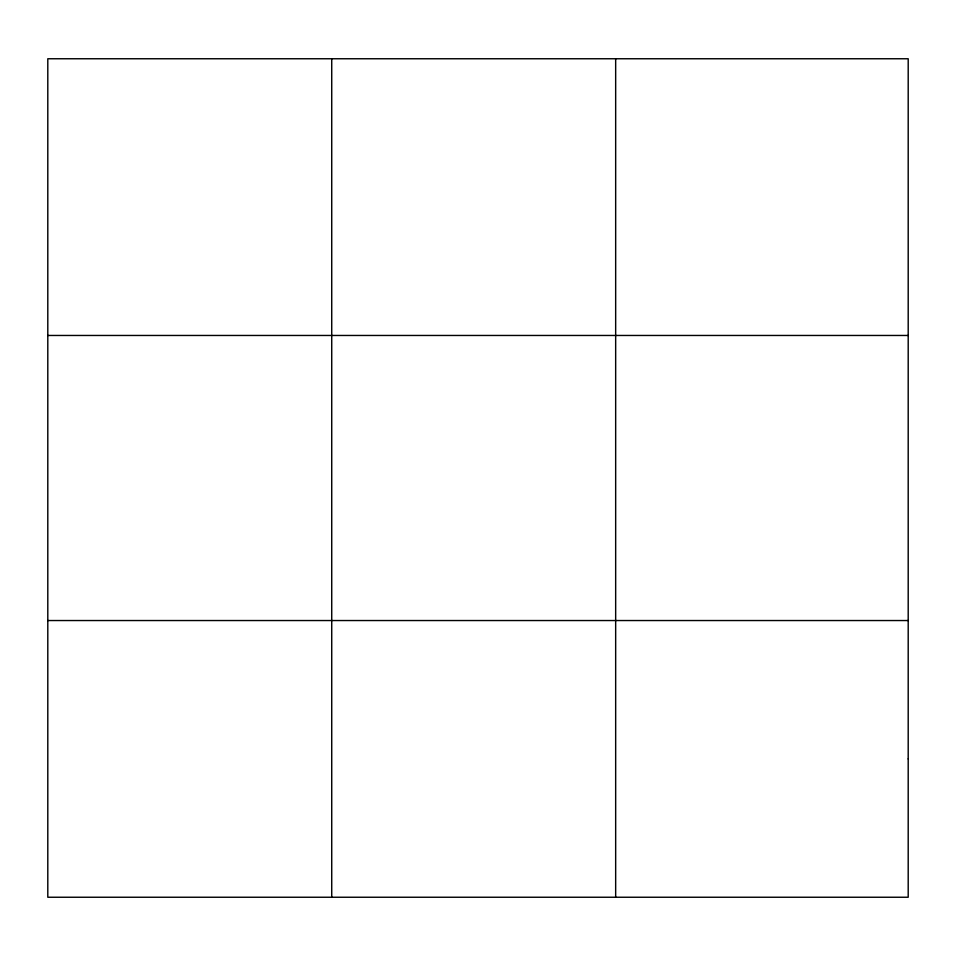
<?xml version="1.0" encoding="UTF-8"?>
<svg xmlns="http://www.w3.org/2000/svg" width="956" height="956" viewBox="0 0 956 956"><rect width="100%" height="100%" fill="white"/><g stroke="black" fill="none" stroke-linecap="round" stroke-linejoin="round"><path stroke-width="1.43" d="M331.732 58.758L331.732 897.242M615.664 58.758L615.664 897.242M47.8 335.46L908.2 335.46M47.8 620.54L908.2 620.54M908.2 758.897L908.2 897.242L47.8 897.242L47.8 58.758L908.2 58.758L908.2 758.897"/></g></svg>
